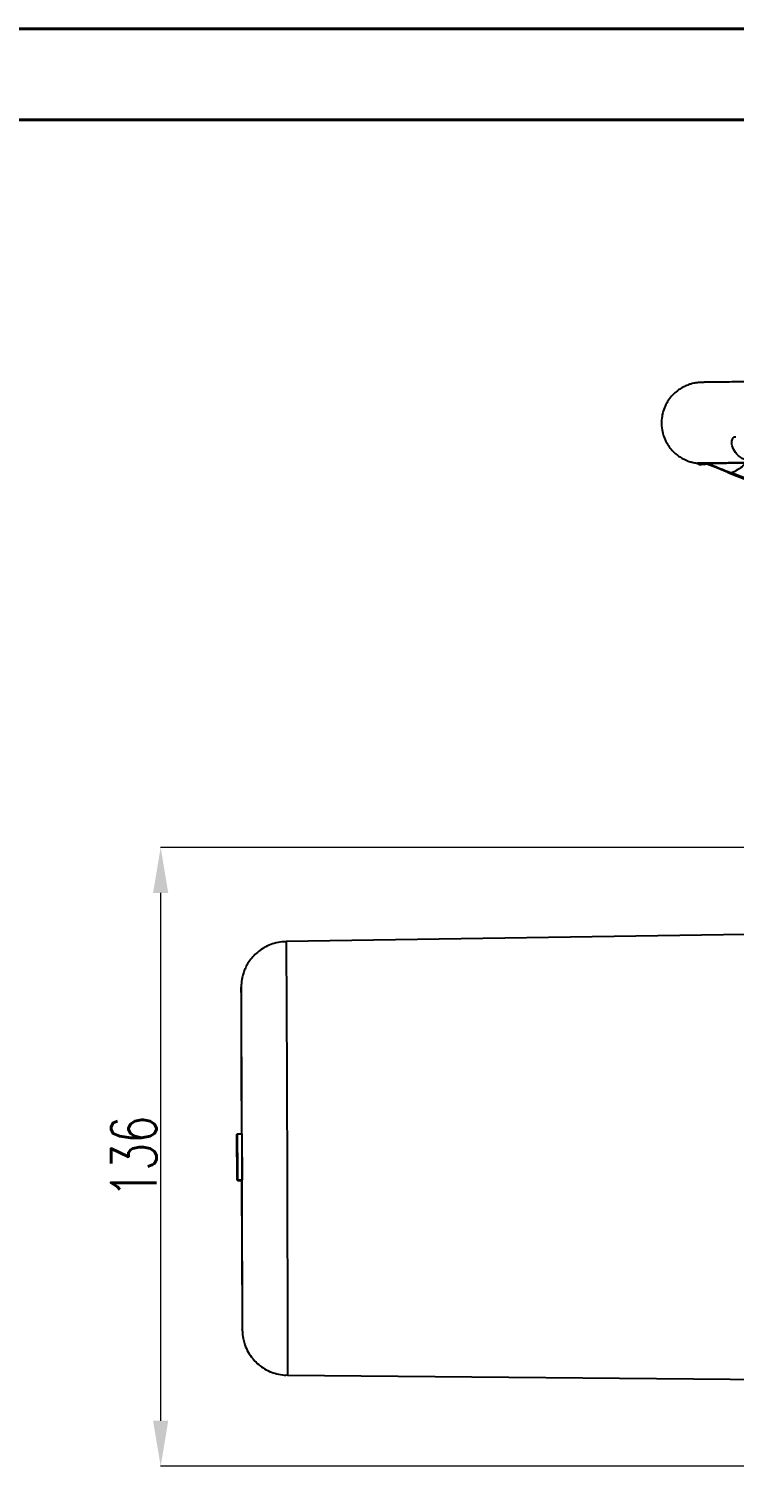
# Model space of a CAD drawing. Header units: millimetres. Extents: x 2320 to 4000, y 933 to 2121.
# Drawn here: x 3197.6 to 3352.7, y 1805.6 to 2121.5 of the extents above; entities that cross this region are included whole.
import ezdxf

# ---------------------------------------------------------------- set-up
doc = ezdxf.new("R2010")
doc.units = ezdxf.units.MM
doc.layers.add('标注', color=3, linetype='Continuous', lineweight=13)
doc.layers.add('粗实线', color=7, linetype='Continuous', lineweight=40)
doc.styles.add('SLDTEXTSTYLE1', font='txt.shx', dxfattribs={"width": 0.7, "bigfont": 'gbcbig.shx'})
doc.dimstyles.new('SLDDIMSTYLE12$0', dxfattribs={"dimtxt": 12, "dimasz": 10, "dimexe": 0, "dimexo": 0.0625, "dimgap": 0.875, "dimtad": 1, "dimdec": 1, "dimlfac": 1.8, "dimrnd": 1e-09, "dimzin": 12, "dimdsep": 46, "dimtxsty": 'SLDTEXTSTYLE1', "dimcen": 0.09, "dimdle": 8.16, "dimclrd": 3, "dimclre": 3, "dimadec": 0, "dimazin": 3, "dimtfac": 1, "dimtdec": 1, "dimtofl": 0, "dimtmove": 0, "dimatfit": 3, "dimfxl": 0, "dimfrac": 2, "dimtolj": 1, "dimlwd": 5, "dimlwe": 5, "dimarcsym": 0})

# ---------------------------------------------------------------- blocks, each defined once
blk = doc.blocks.new('*D49')
at = {"layer": 'Defpoints', "color": 0, "transparency": 16777216}
for p in [(3366.22, 1941.58), (3226.57, 1805.58), (3366.62, 1805.58)]:
    blk.add_point(p, dxfattribs=at)
at = {"layer": '标注', "color": 3, "lineweight": 5, "transparency": 16777216}
blk.add_line((3366.16, 1941.58), (3226.57, 1941.58), dxfattribs=at)
at = {"layer": '标注', "color": 3, "linetype": 'Continuous', "lineweight": 5, "transparency": 16777216}
for p, q in [((3226.57, 1931.58), (3226.57, 1815.58)), ((3366.55, 1805.58), (3226.57, 1805.58))]:
    blk.add_line(p, q, dxfattribs=at)
at = {"layer": '标注', "color": 3, "transparency": 16777216}
for points in [[(3224.9, 1931.58), (3228.24, 1931.58), (3226.57, 1941.58)], [(3224.9, 1815.58), (3228.24, 1815.58), (3226.57, 1805.58)]]:
    blk.add_solid(points, dxfattribs=at)
at = {"layer": '标注', "color": 0, "transparency": 16777216, "insert": (3220.69, 1873.58), "char_height": 10, "attachment_point": 5, "rotation": 90, "style": 'SLDTEXTSTYLE1'}
blk.add_mtext('\\A1;136', dxfattribs=at)

msp = doc.modelspace()

# ---------------------------------------------------------------- linework, layer by layer
at = {"color": 7, "linetype": 'Continuous', "lineweight": 25}
for p, q in [((3344.524, 2026.021), (3345.033, 2025.711)), ((3345.471, 2025.727), (3345.005, 2026.037)), ((3345.033, 2025.711), (3345.471, 2025.727)), ((3346.178, 2025.67), (3345.516, 2025.68)), ((3345.789, 2025.794), (3346.355, 2025.813)), ((3346.097, 2025.968), (3346.269, 2025.865)), ((3346.261, 2025.87), (3346.355, 2025.813)), ((3346.265, 2025.868), (3346.379, 2025.821)), ((3346.355, 2025.813), (3346.38, 2025.821)), ((3346.585, 2025.761), (3346.375, 2025.764)), ((3348.625, 2025.025), (3346.631, 2025.815)), ((3351.261, 2023.976), (3348.625, 2025.025)), ((3399.616, 2005.169), (3352.078, 2023.855)), ((3364.767, 1922.555), (3254.131, 1920.856)), ((3243.38, 1868.484), (3243.348, 1878.484)), ((3243.348, 1878.484), (3243.356, 1878.484)), ((3243.348, 1878.484), (3243.375, 1878.484)), ((3243.359, 1877.373), (3243.355, 1877.373)), ((3243.355, 1877.373), (3243.366, 1873.923)), ((3243.356, 1878.484), (3243.375, 1878.484)), ((3243.375, 1878.601), (3244.375, 1878.604)), ((3243.399, 1868.484), (3243.375, 1878.601)), ((3243.375, 1878.601), (3243.378, 1878.601)), ((3243.378, 1878.601), (3244.378, 1878.604)), ((3243.378, 1878.601), (3243.417, 1868.484)), ((3243.397, 1878.601), (3244.397, 1878.604)), ((3243.415, 1878.601), (3244.415, 1878.604)), ((3243.439, 1868.484), (3243.415, 1878.601)), ((3243.415, 1878.601), (3243.418, 1878.601)), ((3243.418, 1878.601), (3244.418, 1878.604)), ((3243.418, 1878.601), (3243.457, 1868.484)), ((3244.375, 1878.604), (3244.378, 1878.604)), ((3244.378, 1878.604), (3244.378, 1878.604)), ((3244.415, 1878.604), (3244.418, 1878.604)), ((3244.418, 1878.604), (3244.457, 1868.487)), ((3243.366, 1873.923), (3243.37, 1873.923)), ((3243.373, 1875.619), (3243.382, 1875.619)), ((3243.384, 1876.262), (3243.383, 1876.262)), ((3243.383, 1876.262), (3243.392, 1872.695)), ((3243.397, 1872.695), (3243.384, 1876.262)), ((3243.409, 1873.279), (3243.413, 1873.279)), ((3243.415, 1875.034), (3243.412, 1875.034)), ((3243.416, 1872.402), (3243.412, 1873.513)), ((3243.412, 1873.513), (3243.42, 1873.513)), ((3243.412, 1873.513), (3243.427, 1873.513)), ((3243.415, 1875.034), (3243.424, 1875.034)), ((3243.42, 1873.513), (3243.436, 1868.367)), ((3243.42, 1873.513), (3243.427, 1873.513)), ((3243.438, 1872.695), (3243.424, 1876.262)), ((3243.424, 1876.262), (3243.424, 1876.262)), ((3243.424, 1876.262), (3243.433, 1872.695)), ((3243.374, 1872.812), (3243.37, 1872.812)), ((3243.37, 1872.812), (3243.383, 1868.484)), ((3243.393, 1868.484), (3243.374, 1872.812)), ((3243.376, 1872.987), (3243.396, 1868.484)), ((3243.376, 1872.987), (3243.388, 1872.987)), ((3243.392, 1872.695), (3243.397, 1872.695)), ((3243.392, 1872.695), (3243.397, 1872.695)), ((3243.401, 1871.583), (3243.395, 1871.583)), ((3243.395, 1871.583), (3243.402, 1868.484)), ((3243.413, 1868.484), (3243.401, 1871.583)), ((3243.421, 1872.402), (3243.416, 1872.402)), ((3243.423, 1871.759), (3243.421, 1872.402)), ((3243.433, 1872.695), (3243.438, 1872.695)), ((3243.433, 1872.695), (3243.438, 1872.695)), ((3243.442, 1871.584), (3243.435, 1871.584)), ((3243.435, 1871.584), (3243.443, 1868.484)), ((3243.454, 1868.484), (3243.442, 1871.584)), ((3243.383, 1868.484), (3243.38, 1868.484)), ((3243.383, 1868.484), (3243.393, 1868.484)), ((3243.396, 1868.484), (3243.393, 1868.484)), ((3243.396, 1868.484), (3243.399, 1868.484)), ((3243.402, 1868.484), (3243.399, 1868.484)), ((3243.402, 1868.484), (3243.413, 1868.484)), ((3243.417, 1868.484), (3243.413, 1868.484)), ((3243.417, 1868.484), (3243.433, 1868.484)), ((3243.429, 1868.367), (3243.434, 1868.367)), ((3243.434, 1868.367), (3243.431, 1869.186)), ((3243.436, 1868.367), (3243.434, 1868.367)), ((3243.436, 1868.367), (3244.436, 1868.37)), ((3243.443, 1868.484), (3243.439, 1868.484)), ((3243.443, 1868.484), (3243.454, 1868.484)), ((3243.457, 1868.484), (3243.454, 1868.484)), ((3243.457, 1868.484), (3244.457, 1868.487)), ((3244.436, 1868.487), (3244.436, 1868.37)), ((3254.431, 1825.596), (3365.075, 1824.592))]:
    msp.add_line(p, q, dxfattribs=at)
at = {"color": 7, "linetype": 'Continuous', "lineweight": 25, "flags": 128}
for points in [[(3254.131, 1920.856), (3254.131, 1920.856), (3254.139, 1920.675), (3254.148, 1920.132), (3254.158, 1919.233), (3254.169, 1917.983), (3254.18, 1916.393), (3254.193, 1914.475), (3254.206, 1912.242), (3254.219, 1909.713), (3254.233, 1906.905), (3254.248, 1903.842), (3254.262, 1900.545), (3254.277, 1897.041), (3254.292, 1893.355), (3254.307, 1889.516), (3254.322, 1885.554), (3254.336, 1881.497), (3254.35, 1877.377), (3254.363, 1873.226)], [(3244.28, 1910.661), (3244.279, 1910.644), (3244.275, 1910.102), (3244.271, 1909.205), (3244.269, 1907.961), (3244.269, 1906.382), (3244.269, 1904.484), (3244.271, 1902.284), (3244.274, 1899.804), (3244.278, 1897.067), (3244.284, 1894.101), (3244.291, 1890.934), (3244.298, 1887.595), (3244.307, 1884.118), (3244.317, 1880.536), (3244.323, 1878.487)], [(3244.288, 1910.789), (3244.285, 1910.825), (3244.28, 1910.661)], [(3244.468, 1873.195), (3244.456, 1876.883), (3244.444, 1880.536), (3244.431, 1884.119), (3244.418, 1887.596), (3244.405, 1890.934), (3244.392, 1894.101), (3244.378, 1897.068), (3244.366, 1899.804), (3244.353, 1902.284), (3244.341, 1904.484), (3244.33, 1906.382), (3244.319, 1907.961), (3244.309, 1909.205), (3244.3, 1910.102), (3244.292, 1910.644), (3244.288, 1910.789)], [(3254.363, 1873.226), (3254.376, 1869.075), (3254.388, 1864.955), (3254.399, 1860.899), (3254.409, 1856.936), (3254.419, 1853.097), (3254.427, 1849.411), (3254.434, 1845.907), (3254.44, 1842.61), (3254.445, 1839.547), (3254.449, 1836.739), (3254.451, 1834.21), (3254.452, 1831.977), (3254.452, 1830.059), (3254.45, 1828.469), (3254.447, 1827.219), (3254.443, 1826.32), (3254.438, 1825.777), (3254.431, 1825.596), (3254.431, 1825.596)], [(3244.524, 1835.588), (3244.528, 1835.745), (3244.532, 1836.287), (3244.536, 1837.185), (3244.538, 1838.429), (3244.538, 1840.008), (3244.538, 1841.906), (3244.536, 1844.106), (3244.533, 1846.586), (3244.529, 1849.322), (3244.523, 1852.288), (3244.516, 1855.456), (3244.509, 1858.794), (3244.5, 1862.271), (3244.49, 1865.854), (3244.479, 1869.506), (3244.468, 1873.195)], [(3244.354, 1868.487), (3244.363, 1865.853), (3244.376, 1862.271), (3244.389, 1858.794), (3244.402, 1855.456), (3244.415, 1852.288), (3244.429, 1849.322), (3244.441, 1846.586), (3244.454, 1844.106), (3244.466, 1841.906), (3244.477, 1840.008), (3244.488, 1838.429), (3244.498, 1837.185), (3244.507, 1836.287), (3244.515, 1835.745), (3244.516, 1835.695)], [(3244.516, 1835.695), (3244.522, 1835.564), (3244.524, 1835.588)]]:
    msp.add_lwpolyline(points, dxfattribs=at)
at = {"color": 7, "linetype": 'Continuous', "lineweight": 25}
for points, knots in [([(3618.153, 2044.709), (3617.522, 2044.71), (3615.96, 2044.711), (3613.143, 2044.712), (3609.752, 2044.713), (3606.083, 2044.712), (3602.156, 2044.709), (3597.977, 2044.706), (3593.556, 2044.702), (3588.902, 2044.696), (3584.026, 2044.69), (3578.938, 2044.682), (3573.649, 2044.673), (3568.172, 2044.663), (3562.518, 2044.652), (3556.7, 2044.64), (3550.73, 2044.627), (3544.622, 2044.613), (3538.389, 2044.598), (3532.046, 2044.582), (3525.606, 2044.566), (3519.083, 2044.548), (3512.492, 2044.53), (3505.847, 2044.511), (3499.163, 2044.491), (3492.455, 2044.471), (3485.738, 2044.449), (3479.027, 2044.428), (3472.336, 2044.406), (3465.68, 2044.383), (3459.074, 2044.36), (3452.532, 2044.336), (3446.07, 2044.313), (3439.701, 2044.289), (3433.439, 2044.264), (3427.299, 2044.24), (3421.293, 2044.215), (3415.435, 2044.191), (3409.739, 2044.166), (3404.216, 2044.141), (3398.879, 2044.117), (3393.74, 2044.093), (3388.809, 2044.069), (3384.099, 2044.045), (3379.618, 2044.021), (3375.378, 2043.998), (3371.387, 2043.975), (3367.655, 2043.953), (3364.188, 2043.931), (3360.996, 2043.91), (3358.084, 2043.89), (3355.459, 2043.87), (3353.125, 2043.85), (3351.088, 2043.832), (3349.351, 2043.814), (3347.913, 2043.797), (3346.776, 2043.781), (3345.903, 2043.763), (3345.47, 2043.752), (3345.047, 2043.73), (3344.711, 2043.703), (3344.291, 2043.652), (3343.773, 2043.564), (3343.059, 2043.392), (3342.174, 2043.089), (3341.168, 2042.605), (3340.12, 2041.915), (3339.098, 2041.003), (3338.173, 2039.862), (3337.422, 2038.526), (3336.902, 2037.045), (3336.641, 2035.434), (3336.683, 2033.787), (3337.024, 2032.204), (3337.597, 2030.799), (3338.345, 2029.585), (3339.217, 2028.565), (3340.162, 2027.738), (3341.133, 2027.099), (3342.074, 2026.636), (3342.921, 2026.33), (3343.626, 2026.147), (3344.154, 2026.049), (3344.45, 2026.008), (3344.547, 2025.998), (3344.566, 2025.996)], [0, 0, 0, 0, 0.0110684, 0.0273711, 0.0436679, 0.0599607, 0.0762506, 0.0925385, 0.1088249, 0.12511, 0.1413943, 0.1576779, 0.1739609, 0.1902435, 0.2065257, 0.2228075, 0.2390892, 0.2553706, 0.2716519, 0.287933, 0.304214, 0.320495, 0.3367758, 0.3530566, 0.3693373, 0.3856181, 0.4018988, 0.4181795, 0.4344602, 0.4507409, 0.4670217, 0.4833025, 0.4995834, 0.5158643, 0.5321454, 0.5484266, 0.5647079, 0.5809894, 0.5972711, 0.613553, 0.6298353, 0.6461179, 0.662401, 0.6786847, 0.694969, 0.7112543, 0.7275406, 0.7438285, 0.7601184, 0.7764109, 0.7927073, 0.8090091, 0.8253193, 0.8416426, 0.8579882, 0.874375, 0.8908477, 0.9075372, 0.9250134, 0.9304388, 0.9336287, 0.9354293, 0.9371416, 0.9389823, 0.9413668, 0.9441481, 0.9471667, 0.9505105, 0.9540906, 0.9578127, 0.9616135, 0.9654544, 0.9696284, 0.9735231, 0.9771757, 0.9806185, 0.9838633, 0.9869091, 0.9897422, 0.9923293, 0.9945963, 0.9964557, 0.998026, 0.9996193, 1, 1, 1, 1]), ([(3357.575, 2026.095), (3357.178, 2026.134), (3356.052, 2026.243), (3354.359, 2026.945), (3352.884, 2028.261), (3352.163, 2029.711), (3352.086, 2030.734), (3352.273, 2031.412), (3352.574, 2031.768), (3352.89, 2031.808), (3352.998, 2031.822)], [0, 0, 0, 0, 0.10046269, 0.28477297, 0.47069851, 0.63831063, 0.76809339, 0.83205533, 0.94289075, 1, 1, 1, 1]), ([(3345.004, 2026.037), (3344.879, 2026.034), (3344.669, 2026.028), (3344.566, 2026.023), (3344.524, 2026.021)], [0, 0, 0, 0, 0.5928905, 1, 1, 1, 1]), ([(3345.878, 2025.973), (3345.788, 2025.977), (3345.586, 2025.986), (3345.32, 2026.008), (3345.12, 2026.028), (3345.029, 2026.037), (3345.011, 2026.037), (3345.005, 2026.037)], [0, 0, 0, 0, 0.2157643, 0.4867513, 0.6829322, 0.8795299, 1, 1, 1, 1]), ([(3345.471, 2025.727), (3345.489, 2025.732), (3345.535, 2025.745), (3345.69, 2025.842), (3345.84, 2025.947), (3345.878, 2025.973)], [0, 0, 0, 0, 0.3322115, 0.831009, 1, 1, 1, 1]), ([(3357.575, 2026.095), (3356.415, 2026.087), (3354.091, 2026.069), (3351.463, 2026.045), (3349.411, 2026.025), (3347.874, 2026.007), (3346.653, 2025.989), (3346.136, 2025.979), (3345.878, 2025.973)], [0, 0, 0, 0, 0.1925819, 0.3859175, 0.538678, 0.6914384, 0.8457192, 1, 1, 1, 1]), ([(3346.097, 2025.968), (3346.293, 2025.972), (3346.908, 2025.985), (3348.637, 2026.009), (3351.381, 2026.037), (3354.465, 2026.064), (3356.666, 2026.081), (3357.768, 2026.089)], [0, 0, 0, 0, 0.1199161, 0.3761653, 0.6341936, 0.816777, 1, 1, 1, 1]), ([(3346.867, 2025.977), (3347.445, 2025.736), (3348.616, 2025.248), (3350.387, 2024.527), (3351.564, 2024.059), (3352.078, 2023.855)], [0, 0, 0, 0, 0.3541254, 0.7175532, 1, 1, 1, 1]), ([(3355.242, 2026.07), (3355.052, 2025.864), (3354.173, 2024.908), (3353, 2024.318), (3352.078, 2023.855)], [0, 0, 0, 0, 0.2152211, 1, 1, 1, 1]), ([(3351.261, 2023.976), (3362.34, 2019.571), (3384.597, 2010.721), (3406.86, 2001.886), (3418.042, 1997.449)], [0, 0, 0, 0, 0.4977752, 1, 1, 1, 1]), ([(3254.131, 1920.814), (3253.829, 1920.818), (3252.955, 1920.828), (3251.562, 1920.518), (3250.036, 1919.958), (3248.696, 1919.194), (3247.549, 1918.293), (3246.597, 1917.298), (3245.836, 1916.255), (3245.256, 1915.207), (3244.841, 1914.199), (3244.57, 1913.281), (3244.415, 1912.516), (3244.339, 1911.935), (3244.308, 1911.565), (3244.295, 1911.335), (3244.287, 1911.152), (3244.283, 1910.994), (3244.282, 1910.901), (3244.281, 1910.847)], [0, 0, 0, 0, 0.0508938, 0.1475375, 0.238723, 0.3251311, 0.407034, 0.4844393, 0.5571379, 0.624702, 0.6864357, 0.7411907, 0.7866196, 0.819348, 0.8438606, 0.8637943, 0.8900873, 0.9352414, 1, 1, 1, 1]), ([(3243.356, 1878.484), (3243.357, 1878.467), (3243.359, 1878.432), (3243.362, 1878.111), (3243.365, 1877.654), (3243.368, 1877.116), (3243.371, 1876.398), (3243.372, 1875.879), (3243.373, 1875.619)], [0, 0, 0, 0, 0.2503765, 0.5004055, 0.6255352, 0.7503101, 0.8750239, 1, 1, 1, 1]), ([(3243.37, 1875.619), (3243.369, 1875.788), (3243.368, 1876.126), (3243.365, 1876.719), (3243.362, 1877.342), (3243.36, 1877.36), (3243.359, 1877.373)], [0, 0, 0, 0, 0.1252481, 0.2503991, 0.4992869, 1, 1, 1, 1]), ([(3243.405, 1873.162), (3243.404, 1873.682), (3243.401, 1874.721), (3243.397, 1876.24), (3243.394, 1877.594), (3243.394, 1878.48), (3243.396, 1878.561), (3243.397, 1878.601)], [0, 0, 0, 0, 0.1872508, 0.3741637, 0.5604995, 0.7798604, 1, 1, 1, 1]), ([(3243.397, 1878.601), (3243.398, 1878.567), (3243.4, 1878.5), (3243.405, 1877.686), (3243.411, 1876.424), (3243.414, 1875.498), (3243.415, 1875.034)], [0, 0, 0, 0, 0.2808609, 0.5601449, 0.7799227, 1, 1, 1, 1]), ([(3243.4, 1877.49), (3243.399, 1877.44), (3243.398, 1877.364), (3243.399, 1876.738), (3243.401, 1875.918), (3243.404, 1874.719), (3243.407, 1873.76), (3243.409, 1873.279)], [0, 0, 0, 0, 0.2484927, 0.3735937, 0.4988061, 0.7490626, 1, 1, 1, 1]), ([(3243.412, 1875.034), (3243.411, 1875.4), (3243.408, 1876.128), (3243.405, 1877.025), (3243.402, 1877.441), (3243.401, 1877.474), (3243.4, 1877.49)], [0, 0, 0, 0, 0.2808145, 0.5590392, 0.7790826, 1, 1, 1, 1]), ([(3243.37, 1873.923), (3243.371, 1873.97), (3243.372, 1874.03), (3243.372, 1874.44), (3243.372, 1874.764), (3243.371, 1875.178), (3243.37, 1875.471), (3243.37, 1875.619)], [0, 0, 0, 0, 0.4990981, 0.6244891, 0.7496019, 0.8746456, 1, 1, 1, 1]), ([(3243.373, 1875.619), (3243.374, 1875.212), (3243.377, 1874.398), (3243.378, 1873.401), (3243.377, 1873.144), (3243.376, 1872.987)], [0, 0, 0, 0, 0.2794583, 0.5590872, 1, 1, 1, 1]), ([(3243.409, 1873.279), (3243.41, 1872.774), (3243.413, 1871.767), (3243.419, 1870.408), (3243.423, 1869.625), (3243.425, 1869.527), (3243.426, 1869.478)], [0, 0, 0, 0, 0.2813311, 0.5600527, 0.7801431, 1, 1, 1, 1]), ([(3243.429, 1868.367), (3243.428, 1868.4), (3243.426, 1868.466), (3243.422, 1869.058), (3243.417, 1869.99), (3243.411, 1871.487), (3243.407, 1872.603), (3243.405, 1873.162)], [0, 0, 0, 0, 0.1869136, 0.3737692, 0.5603576, 0.7796615, 1, 1, 1, 1]), ([(3243.426, 1869.478), (3243.426, 1869.5), (3243.427, 1869.544), (3243.427, 1870.071), (3243.425, 1870.916), (3243.423, 1871.477), (3243.423, 1871.759)], [0, 0, 0, 0, 0.2807685, 0.5595561, 0.7791584, 1, 1, 1, 1]), ([(3243.431, 1869.186), (3243.431, 1868.912), (3243.431, 1868.42), (3243.429, 1868.383), (3243.429, 1868.367)], [0, 0, 0, 0, 0.5576921, 1, 1, 1, 1]), ([(3244.519, 1835.492), (3244.519, 1835.481), (3244.521, 1835.404), (3244.524, 1835.295), (3244.536, 1835.027), (3244.563, 1834.652), (3244.626, 1834.103), (3244.776, 1833.284), (3245.121, 1832.075), (3245.776, 1830.642), (3246.723, 1829.27), (3247.822, 1828.119), (3249.07, 1827.161), (3250.512, 1826.382), (3252.091, 1825.859), (3253.42, 1825.598), (3254.206, 1825.627), (3254.432, 1825.635)], [0, 0, 0, 0, 0.0125786, 0.0877707, 0.1259208, 0.1510777, 0.1842509, 0.2276334, 0.296769, 0.400976, 0.4982141, 0.5832257, 0.6745915, 0.7687378, 0.8644715, 0.9610426, 1, 1, 1, 1])]:
    msp.add_open_spline(points, degree=3, knots=knots, dxfattribs=at)
at = {"layer": '粗实线'}
for p, q in [((3999.709, 2121.466), (2319.709, 2121.466)), ((3979.709, 2101.466), (2419.709, 2101.466))]:
    msp.add_line(p, q, dxfattribs=at)

# ---------------------------------------------------------------- dimensions: what is measured, and where the dimension line sits
at = {"layer": '标注'}
dim = msp.add_linear_dim(base=(3226.57, 1805.579), p1=(3366.221, 1941.578), p2=(3366.617, 1805.579), angle=90, text='136', dimstyle='SLDDIMSTYLE12$0', override={"dimtxt": 10, "dimtdec": 3, "dimtzin": 0}, dxfattribs=at)
dim.commit()
dim.dimension.update_dxf_attribs({"geometry": '*D49', "text_midpoint": (3220.695, 1873.579)})

doc.saveas('drawing.dxf')
